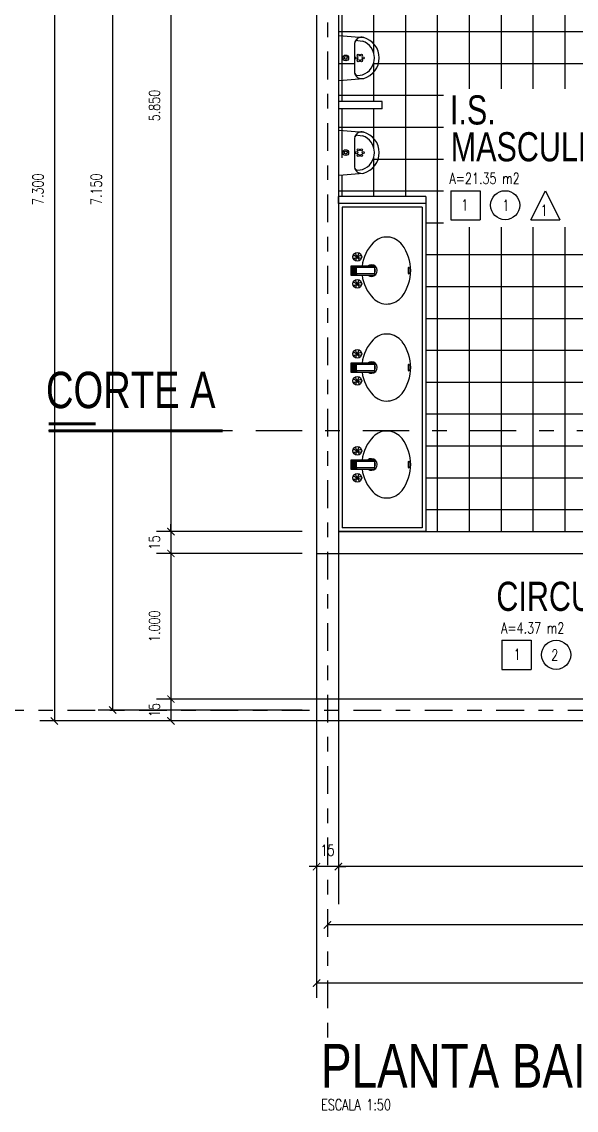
# Model space of a CAD drawing. Extents: x 231.8 to 328.5, y 64.7 to 125.7.
# Drawn here: x 237.99 to 241.8, y 112.47 to 119.94 of the extents above; entities that cross this region are included whole.
import ezdxf

# ---------------------------------------------------------------- set-up
doc = ezdxf.new("R2010")
doc.units = 0
doc.header["$LTSCALE"] = 0.1
doc.header["$MEASUREMENT"] = 0
doc.header["$PDMODE"] = 3
for name, pattern in [('CENTERX2', [4, 2.5, -0.5, 0.5, -0.5]), ('DASHDOT2', [12.7, 6.35, -3.175, 0, -3.175]), ('DASHED2', [0.375, 0.25, -0.125])]:
    doc.linetypes.add(name, pattern=pattern)
doc.layers.get('0').update_dxf_attribs({"linetype": 'CONTINUOUS'})
doc.layers.get('DEFPOINTS').update_dxf_attribs({"linetype": 'CONTINUOUS'})
for name, color, linetype in [('ALVENARIA', 5, 'CONTINUOUS'), ('CORTES', 3, 'CENTERX2'), ('COTAS', 1, 'CONTINUOUS'), ('DIVISÓRIA', 3, 'CONTINUOUS'), ('EIXO', 1, 'DASHDOT2'), ('LINHA_DE_CORTE', 3, 'DASHDOT2'), ('NOMEN', 250, 'CONTINUOUS'), ('PISO1', 40, 'CONTINUOUS'), ('PROJEÇÃO', 7, 'DASHED2'), ('SANITÁRIOS', 74, 'CONTINUOUS'), ('TEXTO_AMBIENTE', 250, 'CONTINUOUS'), ('TEXTO_PISO_ÁREA', 1, 'CONTINUOUS')]:
    doc.layers.add(name, color=color, linetype=linetype)
doc.styles.add('STYLE1', font='romans.shx', dxfattribs={"width": 0.75, "height": 0.075})
doc.styles.add('STYLE3', font='arial.ttf', dxfattribs={"width": 0.75, "height": 0.2})
doc.dimstyles.get("Standard").update_dxf_attribs({"dimtxt": 0.18, "dimasz": 0.18, "dimexe": 0.18, "dimexo": 0.0625, "dimgap": 0.09, "dimtad": 0, "dimtih": 1, "dimtoh": 1, "dimdec": 4, "dimzin": 0, "dimdsep": 46, "dimtxsty": 'Standard', "dimcen": 0.09, "dimadec": 0, "dimazin": 0, "dimtfac": 1, "dimtdec": 4, "dimtofl": 0, "dimtmove": 0, "dimatfit": 3, "dimfxl": 1, "dimtolj": 1, "dimtzin": 0, "dimarcsym": 0})

# ---------------------------------------------------------------- blocks, each defined once
blk = doc.blocks.new('_ARCHTICK')
at = {"color": 0, "linetype": 'ByBlock', "const_width": 0.15}
blk.add_lwpolyline([(-0.5, -0.5), (0.5, 0.5)], dxfattribs=at)
blk = doc.blocks.new('*D43')
at = {"color": 1, "linetype": 'ByBlock'}
for p, q in [((239.9127, 122.3674), (238.5127, 122.3674)), ((238.6127, 122.3674), (238.6127, 115.2174)), ((239.9127, 115.2174), (238.5127, 115.2174))]:
    blk.add_line(p, q, dxfattribs=at)
at = {"layer": 'DEFPOINTS', "color": 0, "linetype": 'ByBlock'}
for p in [(240.0127, 122.3674), (238.6127, 115.2174), (240.0127, 115.2174)]:
    blk.add_point(p, dxfattribs=at)
at = {"color": 1, "linetype": 'ByBlock', "xscale": 0.05, "yscale": 0.05, "zscale": 0.05}
for p, rotation in [((238.6127, 122.3674), 90), ((238.6127, 115.2174), 270)]:
    blk.add_blockref('_ARCHTICK', p, dxfattribs=dict(at, rotation=rotation))
at = {"color": 60, "linetype": 'ByBlock', "insert": (238.5002, 118.7924), "char_height": 0.075, "attachment_point": 5, "rotation": 90, "style": 'STYLE1'}
blk.add_mtext('\\A1;7.150', dxfattribs=at)
blk = doc.blocks.new('*D39')
at = {"color": 1, "linetype": 'ByBlock'}
blk.add_line((243.8877, 113.7424), (240.0877, 113.7424), dxfattribs=at)
at = {"layer": 'DEFPOINTS', "color": 0, "linetype": 'ByBlock'}
for p in [(240.0877, 113.7424), (240.0877, 113.7424), (243.8877, 113.7424)]:
    blk.add_point(p, dxfattribs=at)
at = {"color": 1, "linetype": 'ByBlock', "xscale": 0.05, "yscale": 0.05, "zscale": 0.05, "rotation": 180}
blk.add_blockref('_ARCHTICK', (240.0877, 113.7424), dxfattribs=at)
at = {"color": 1, "linetype": 'ByBlock', "xscale": 0.05, "yscale": 0.05, "zscale": 0.05}
blk.add_blockref('_ARCHTICK', (243.8877, 113.7424), dxfattribs=at)
at = {"color": 60, "linetype": 'ByBlock', "insert": (241.9877, 113.8549), "char_height": 0.075, "attachment_point": 5, "style": 'STYLE1'}
blk.add_mtext('\\A1;3.800', dxfattribs=at)
blk = doc.blocks.new('*D37')
at = {"color": 1, "linetype": 'ByBlock'}
for p, q in [((239.8127, 122.4424), (238.1127, 122.4424)), ((238.2127, 122.4424), (238.2127, 115.1424)), ((239.8127, 115.1424), (238.1127, 115.1424))]:
    blk.add_line(p, q, dxfattribs=at)
at = {"layer": 'DEFPOINTS', "color": 0, "linetype": 'ByBlock'}
for p in [(239.9127, 122.4424), (238.2127, 115.1424), (239.9127, 115.1424)]:
    blk.add_point(p, dxfattribs=at)
at = {"color": 1, "linetype": 'ByBlock', "xscale": 0.05, "yscale": 0.05, "zscale": 0.05}
for p, rotation in [((238.2127, 122.4424), 90), ((238.2127, 115.1424), 270)]:
    blk.add_blockref('_ARCHTICK', p, dxfattribs=dict(at, rotation=rotation))
at = {"color": 60, "linetype": 'ByBlock', "insert": (238.1002, 118.7924), "char_height": 0.075, "attachment_point": 5, "rotation": 90, "style": 'STYLE1'}
blk.add_mtext('\\A1;7.300', dxfattribs=at)
blk = doc.blocks.new('*D35')
at = {"color": 1, "linetype": 'ByBlock'}
for p, q in [((243.7627, 115.2924), (238.9127, 115.2924)), ((239.0127, 115.2924), (239.0127, 115.1424)), ((243.7127, 115.1424), (238.9127, 115.1424))]:
    blk.add_line(p, q, dxfattribs=at)
at = {"layer": 'DEFPOINTS', "color": 0, "linetype": 'ByBlock'}
for p in [(243.8627, 115.2924), (239.0127, 115.1424), (243.8127, 115.1424)]:
    blk.add_point(p, dxfattribs=at)
at = {"color": 1, "linetype": 'ByBlock', "xscale": 0.05, "yscale": 0.05, "zscale": 0.05}
for p, rotation in [((239.0127, 115.2924), 90), ((239.0127, 115.1424), 270)]:
    blk.add_blockref('_ARCHTICK', p, dxfattribs=dict(at, rotation=rotation))
at = {"color": 60, "linetype": 'ByBlock', "insert": (238.9002, 115.2174), "char_height": 0.075, "attachment_point": 5, "rotation": 90, "style": 'STYLE1'}
blk.add_mtext('\\A1;15', dxfattribs=at)
blk = doc.blocks.new('*D34')
at = {"color": 1, "linetype": 'ByBlock'}
for p, q in [((239.8127, 116.2924), (238.9127, 116.2924)), ((239.0127, 116.2924), (239.0127, 115.2924)), ((243.8627, 115.2924), (238.9127, 115.2924))]:
    blk.add_line(p, q, dxfattribs=at)
at = {"layer": 'DEFPOINTS', "color": 0, "linetype": 'ByBlock'}
for p in [(239.9127, 116.2924), (239.0127, 115.2924), (243.9627, 115.2924)]:
    blk.add_point(p, dxfattribs=at)
at = {"color": 1, "linetype": 'ByBlock', "xscale": 0.05, "yscale": 0.05, "zscale": 0.05}
for p, rotation in [((239.0127, 116.2924), 90), ((239.0127, 115.2924), 270)]:
    blk.add_blockref('_ARCHTICK', p, dxfattribs=dict(at, rotation=rotation))
at = {"color": 60, "linetype": 'ByBlock', "insert": (238.9002, 115.7924), "char_height": 0.075, "attachment_point": 5, "rotation": 90, "style": 'STYLE1'}
blk.add_mtext('\\A1;1.000', dxfattribs=at)
blk = doc.blocks.new('*D33')
at = {"color": 1, "linetype": 'ByBlock'}
for p, q in [((239.9127, 116.4424), (238.9127, 116.4424)), ((239.0127, 116.4424), (239.0127, 116.4924)), ((239.0127, 116.4424), (239.0127, 116.2924)), ((239.9127, 116.2924), (238.9127, 116.2924)), ((239.0127, 116.2924), (239.0127, 116.2424))]:
    blk.add_line(p, q, dxfattribs=at)
at = {"layer": 'DEFPOINTS', "color": 0, "linetype": 'ByBlock'}
for p in [(240.0127, 116.4424), (239.0127, 116.2924), (240.0127, 116.2924)]:
    blk.add_point(p, dxfattribs=at)
at = {"color": 1, "linetype": 'ByBlock', "xscale": 0.05, "yscale": 0.05, "zscale": 0.05}
for p, rotation in [((239.0127, 116.4424), 270), ((239.0127, 116.2924), 90)]:
    blk.add_blockref('_ARCHTICK', p, dxfattribs=dict(at, rotation=rotation))
at = {"color": 60, "linetype": 'ByBlock', "insert": (238.9002, 116.3674), "char_height": 0.075, "attachment_point": 5, "rotation": 90, "style": 'STYLE1'}
blk.add_mtext('\\A1;15', dxfattribs=at)
blk = doc.blocks.new('*D32')
at = {"color": 1, "linetype": 'ByBlock'}
for p, q in [((239.9127, 122.2924), (238.9127, 122.2924)), ((239.0127, 122.2924), (239.0127, 116.4424)), ((239.9127, 116.4424), (238.9127, 116.4424))]:
    blk.add_line(p, q, dxfattribs=at)
at = {"layer": 'DEFPOINTS', "color": 0, "linetype": 'ByBlock'}
for p in [(240.0127, 122.2924), (239.0127, 116.4424), (240.0127, 116.4424)]:
    blk.add_point(p, dxfattribs=at)
at = {"color": 1, "linetype": 'ByBlock', "xscale": 0.05, "yscale": 0.05, "zscale": 0.05}
for p, rotation in [((239.0127, 122.2924), 90), ((239.0127, 116.4424), 270)]:
    blk.add_blockref('_ARCHTICK', p, dxfattribs=dict(at, rotation=rotation))
at = {"color": 60, "linetype": 'ByBlock', "insert": (238.9002, 119.3674), "char_height": 0.075, "attachment_point": 5, "rotation": 90, "style": 'STYLE1'}
blk.add_mtext('\\A1;5.850', dxfattribs=at)
blk = doc.blocks.new('*D21')
at = {"color": 1, "linetype": 'ByBlock'}
for p, q in [((240.0127, 116.1924), (240.0127, 114.0424)), ((240.1627, 116.1924), (240.1627, 114.0424)), ((240.0127, 114.1424), (239.9627, 114.1424)), ((240.1627, 114.1424), (240.0127, 114.1424)), ((240.1627, 114.1424), (240.2127, 114.1424))]:
    blk.add_line(p, q, dxfattribs=at)
at = {"layer": 'DEFPOINTS', "color": 0, "linetype": 'ByBlock'}
for p in [(240.0127, 116.2924), (240.1627, 116.2924), (240.0127, 114.1424)]:
    blk.add_point(p, dxfattribs=at)
at = {"color": 1, "linetype": 'ByBlock', "xscale": 0.05, "yscale": 0.05, "zscale": 0.05}
blk.add_blockref('_ARCHTICK', (240.0127, 114.1424), dxfattribs=at)
at = {"color": 1, "linetype": 'ByBlock', "xscale": 0.05, "yscale": 0.05, "zscale": 0.05, "rotation": 180}
blk.add_blockref('_ARCHTICK', (240.1627, 114.1424), dxfattribs=at)
at = {"color": 60, "linetype": 'ByBlock', "insert": (240.0877, 114.2549), "char_height": 0.075, "attachment_point": 5, "style": 'STYLE1'}
blk.add_mtext('\\A1;15', dxfattribs=at)
blk = doc.blocks.new('*D22')
at = {"color": 1, "linetype": 'ByBlock'}
for p, q in [((240.1627, 114.9424), (240.1627, 114.0424)), ((243.8127, 114.9424), (243.8127, 114.0424)), ((243.8127, 114.1424), (240.1627, 114.1424))]:
    blk.add_line(p, q, dxfattribs=at)
at = {"layer": 'DEFPOINTS', "color": 0, "linetype": 'ByBlock'}
for p in [(240.1627, 115.0424), (243.8127, 115.0424), (240.1627, 114.1424)]:
    blk.add_point(p, dxfattribs=at)
at = {"color": 1, "linetype": 'ByBlock', "xscale": 0.05, "yscale": 0.05, "zscale": 0.05, "rotation": 180}
blk.add_blockref('_ARCHTICK', (240.1627, 114.1424), dxfattribs=at)
at = {"color": 1, "linetype": 'ByBlock', "xscale": 0.05, "yscale": 0.05, "zscale": 0.05}
blk.add_blockref('_ARCHTICK', (243.8127, 114.1424), dxfattribs=at)
at = {"color": 60, "linetype": 'ByBlock', "insert": (241.9877, 114.2549), "char_height": 0.075, "attachment_point": 5, "style": 'STYLE1'}
blk.add_mtext('\\A1;3.650', dxfattribs=at)
blk = doc.blocks.new('*D47')
at = {"color": 1, "linetype": 'ByBlock'}
for p, q in [((240.0127, 114.9424), (240.0127, 113.2424)), ((257.2227, 114.9424), (257.2227, 113.2424)), ((257.2227, 113.3424), (240.0127, 113.3424))]:
    blk.add_line(p, q, dxfattribs=at)
at = {"layer": 'DEFPOINTS', "color": 0, "linetype": 'ByBlock'}
for p in [(240.0127, 115.0424), (257.2227, 115.0424), (240.0127, 113.3424)]:
    blk.add_point(p, dxfattribs=at)
at = {"color": 1, "linetype": 'ByBlock', "xscale": 0.05, "yscale": 0.05, "zscale": 0.05, "rotation": 180}
blk.add_blockref('_ARCHTICK', (240.0127, 113.3424), dxfattribs=at)
at = {"color": 1, "linetype": 'ByBlock', "xscale": 0.05, "yscale": 0.05, "zscale": 0.05}
blk.add_blockref('_ARCHTICK', (257.2227, 113.3424), dxfattribs=at)
at = {"color": 60, "linetype": 'ByBlock', "insert": (248.6177, 113.4549), "char_height": 0.075, "attachment_point": 5, "style": 'STYLE1'}
blk.add_mtext('\\A1;17.210', dxfattribs=at)

msp = doc.modelspace()

# ---------------------------------------------------------------- hatches: boundary and pattern name
at = {"layer": 'PISO1'}
h = msp.add_hatch(dxfattribs=at)
h.set_pattern_fill('ANSI37', color=256, scale=1.75, angle=45, style=0)
h.paths.add_polyline_path([(242.2627, 121.0049), (242.2627, 121.2924, -0.109273), (241.8958, 121.3735), (241.3271, 121.3735), (241.3054, 121.3687), (241.2861, 121.3735), (240.8783, 121.3735), (240.8783, 122.0641), (241.3983, 122.0641, -0.028323), (241.3927, 122.1624), (241.3927, 122.1924), (242.2627, 122.1924), (242.2627, 122.2924), (240.1627, 122.2924), (240.1627, 121.9174, -0.466654), (240.483, 121.8889, -0.141296), (240.5227, 121.7424, -0.141296), (240.483, 121.5958, -0.466654), (240.1627, 121.5674), (240.1627, 120.694), (240.4627, 120.694), (240.4627, 120.644), (240.1627, 120.644), (240.1627, 120.1944, 0.437783), (240.1681, 120.1894), (240.3231, 120.2018, -0.322277), (240.2742, 120.2369, -0.096836), (240.2727, 120.2444), (240.2727, 120.4436, -0.454489), (240.2954, 120.4634), (240.3277, 120.459, -0.717391), (240.3277, 120.229), (240.2954, 120.2246, -0.342577), (240.2742, 120.2369, 0.322277), (240.3231, 120.2018), (240.3311, 120.2025, -0.039189), (240.3231, 120.2018), (240.1681, 120.1894, -0.437783), (240.1627, 120.1944), (240.1627, 120.044), (240.4627, 120.044), (240.4627, 119.994), (240.1627, 119.994), (240.1627, 119.5444, 0.437783), (240.1681, 119.5394), (240.3231, 119.5518, -0.322277), (240.2742, 119.5869, -0.096836), (240.2727, 119.5944), (240.2727, 119.7936, -0.454489), (240.2954, 119.8134), (240.3277, 119.809, -0.717391), (240.3277, 119.579), (240.2954, 119.5746, -0.342577), (240.2742, 119.5869, 0.322277), (240.3231, 119.5518), (240.3311, 119.5525, -0.039189), (240.3231, 119.5518), (240.1681, 119.5394, -0.437783), (240.1627, 119.5444), (240.1627, 119.394), (240.4627, 119.394), (240.4627, 119.344), (240.1627, 119.344), (240.1627, 119.0075), (240.2727, 119.0075), (240.2727, 119.1436, -0.454489), (240.2954, 119.1634), (240.3277, 119.159, -0.407978), (240.4046, 119.0075), (240.884, 119.0075), (240.884, 119.4831), (242.1936, 119.4831), (242.1936, 118.532), (240.884, 118.532), (240.884, 119.0075), (240.4046, 119.0075, -0.239358), (240.3277, 118.929), (240.2954, 118.9246, -0.342577), (240.2742, 118.9369, 0.322277), (240.3231, 118.9018), (240.3311, 118.9025, -0.039189), (240.3231, 118.9018), (240.1681, 118.8894, -0.437783), (240.1627, 118.8944), (240.1627, 118.744), (240.7627, 118.744), (240.7627, 118.694), (240.7627, 117.1337), (243.0828, 117.1337, -0.032082), (243.1755, 117.2036), (243.1755, 117.5424), (241.8373, 117.5424), (241.8373, 117.5924), (242.2627, 117.5924), (242.2627, 118.0299), (242.2627, 118.6299), (242.2627, 119.2174), (242.2627, 119.8174), (242.2627, 120.4049)])
h = msp.add_hatch(dxfattribs=at)
h.set_pattern_fill('ANSI37', color=256, scale=1.75, angle=45, style=0)
h.paths.add_polyline_path([(243.8127, 117.5174), (243.8877, 117.5174), (243.8877, 117.5424), (243.7877, 117.5424), (243.1755, 117.5424), (243.1755, 117.2036, -0.137841), (243.6427, 117.3524), (243.6777, 117.3524), (243.6777, 117.3024), (243.7077, 117.3024), (243.7077, 117.3092, -1), (243.7178, 117.3092), (243.7178, 117.2193, -1), (243.7077, 117.2193), (243.7077, 117.2957), (243.6777, 117.2957), (243.6777, 117.1337), (243.8127, 117.1337)])
h.paths.add_polyline_path([(243.8127, 117.1337), (243.6777, 117.1337), (243.6777, 116.4524), (243.6827, 116.4524, -0.999999), (243.6927, 116.4524, -0.414214), (243.6877, 116.4474), (243.6877, 116.4424), (243.6977, 116.4424), (243.6977, 116.4474, -0.414214), (243.7027, 116.4524), (243.7527, 116.4524, -0.414214), (243.7577, 116.4474), (243.7577, 116.4424), (243.8127, 116.4424)])
h.paths.add_polyline_path([(243.0828, 117.1337), (240.7627, 117.1337), (240.7627, 116.4424), (242.7077, 116.4424), (242.7077, 116.4474, -0.414214), (242.7127, 116.4524), (242.7627, 116.4524, -0.414214), (242.7677, 116.4474), (242.7677, 116.4468, -0.218429)])

# ---------------------------------------------------------------- linework, layer by layer
at = {"layer": 'ALVENARIA'}
for p, q in [((240.0127, 122.4424), (240.0127, 116.2924)), ((240.1627, 122.4424), (240.1627, 116.4424)), ((240.1627, 116.4424), (242.7427, 116.4424)), ((240.0127, 116.2924), (242.7427, 116.2924))]:
    msp.add_line(p, q, dxfattribs=at)
at = {"layer": 'CORTES', "color": 250, "const_width": 0.02}
for points in [[(238.1731, 117.1829), (238.4958, 117.1829)], [(238.1731, 117.1337), (239.369, 117.1337)]]:
    msp.add_lwpolyline(points, dxfattribs=at)
at = {"layer": 'COTAS'}
msp.add_line((240.1627, 116.4424), (240.1627, 113.8846), dxfattribs=at)
at = {"layer": 'DIVISÓRIA'}
for p, q in [((240.1627, 119.394), (240.1627, 119.344)), ((240.4627, 119.394), (240.1627, 119.394)), ((240.4627, 119.344), (240.1627, 119.344)), ((240.4627, 119.344), (240.4627, 119.394)), ((240.1627, 118.694), (240.1627, 118.744)), ((240.1627, 118.694), (240.1627, 118.744)), ((240.7627, 118.744), (240.1627, 118.744)), ((240.7627, 118.744), (240.7627, 118.694)), ((240.7627, 118.694), (240.1627, 118.694))]:
    msp.add_line(p, q, dxfattribs=at)
at = {"layer": 'EIXO', "ltscale": 0.3}
for p, q in [((240.0877, 124.6424), (240.0877, 112.9424)), ((237.8127, 115.2174), (259.4227, 115.2174))]:
    msp.add_line(p, q, dxfattribs=at)
at = {"layer": 'LINHA_DE_CORTE', "ltscale": 0.5}
msp.add_line((259.0227, 117.1337), (238.1731, 117.1337), dxfattribs=at)
at = {"layer": 'NOMEN', "ltscale": 0.02}
for p, q in [((240.9351, 118.7829), (240.9351, 118.5829)), ((240.9351, 118.7829), (241.1351, 118.7829)), ((241.1351, 118.7829), (241.1351, 118.5829)), ((241.4834, 118.5829), (241.5834, 118.7829)), ((241.5834, 118.7829), (241.6834, 118.5829)), ((240.9351, 118.5829), (241.1351, 118.5829)), ((241.4834, 118.5829), (241.6834, 118.5829)), ((241.2848, 115.6967), (241.2848, 115.4967)), ((241.2848, 115.6967), (241.4848, 115.6967)), ((241.4848, 115.6967), (241.4848, 115.4967)), ((241.2848, 115.4967), (241.4848, 115.4967))]:
    msp.add_line(p, q, dxfattribs=at)
for centre in [(241.3075, 118.6829), (241.6573, 115.5967)]:
    msp.add_circle(centre, 0.1, dxfattribs=at)
at = {"layer": 'PROJEÇÃO'}
for p in [(240.0127, 116.2924), (243.8127, 115.1424)]:
    msp.add_line(p, (240.0127, 115.1424), dxfattribs=at)
at = {"layer": 'SANITÁRIOS'}
for p, q in [((240.1627, 119.8436), (240.1627, 119.5444)), ((240.1681, 119.8486), (240.3318, 119.8355)), ((240.2727, 119.7936), (240.2727, 119.5944)), ((240.2954, 119.8134), (240.3277, 119.809)), ((240.2954, 119.5746), (240.3277, 119.579)), ((240.1681, 119.5394), (240.3318, 119.5525)), ((240.1627, 119.1936), (240.1627, 118.8944)), ((240.1681, 119.1986), (240.3318, 119.1855)), ((240.2727, 119.1436), (240.2727, 118.9444)), ((240.2954, 119.1634), (240.3277, 119.159)), ((240.1681, 118.8894), (240.3318, 118.9025)), ((240.2954, 118.9246), (240.3277, 118.929)), ((240.7627, 118.694), (240.1627, 118.694)), ((240.1877, 118.669), (240.1877, 116.4674)), ((240.7377, 118.669), (240.1877, 118.669)), ((240.7377, 118.669), (240.7377, 116.4674)), ((240.7627, 118.694), (240.7627, 116.4424)), ((240.4131, 118.2649), (240.2483, 118.2649)), ((240.2483, 118.2649), (240.2483, 118.2032)), ((240.2494, 118.2649), (240.2494, 118.2032)), ((240.2504, 118.2649), (240.2504, 118.2032)), ((240.2528, 118.2649), (240.2528, 118.2032)), ((240.2558, 118.2649), (240.2558, 118.2032)), ((240.2588, 118.2649), (240.2588, 118.2032)), ((240.2631, 118.2649), (240.2631, 118.2032)), ((240.2671, 118.2649), (240.2671, 118.2032)), ((240.2725, 118.2649), (240.2725, 118.2032)), ((240.2788, 118.2649), (240.2788, 118.2032)), ((240.2849, 118.2132), (240.4131, 118.2132)), ((240.2872, 118.2649), (240.2872, 118.2549)), ((240.2872, 118.2132), (240.2872, 118.2032)), ((240.4131, 118.2049), (240.4131, 118.2649)), ((240.2483, 118.2032), (240.4131, 118.2032)), ((240.4131, 118.2032), (240.4131, 118.2049)), ((240.2483, 117.5991), (240.2483, 117.5373)), ((240.4131, 117.5991), (240.2483, 117.5991)), ((240.2494, 117.5991), (240.2494, 117.5373)), ((240.2504, 117.5991), (240.2504, 117.5373)), ((240.2528, 117.5991), (240.2528, 117.5373)), ((240.2558, 117.5991), (240.2558, 117.5373)), ((240.2588, 117.5991), (240.2588, 117.5373)), ((240.2631, 117.5991), (240.2631, 117.5373)), ((240.2671, 117.5991), (240.2671, 117.5373)), ((240.2725, 117.5991), (240.2725, 117.5373)), ((240.2788, 117.5991), (240.2788, 117.5373)), ((240.2849, 117.5473), (240.4131, 117.5473)), ((240.2872, 117.5991), (240.2872, 117.5891)), ((240.2872, 117.5473), (240.2872, 117.5373)), ((240.4131, 117.5391), (240.4131, 117.5991)), ((240.4131, 117.5373), (240.4131, 117.5391)), ((240.2483, 117.5373), (240.4131, 117.5373)), ((240.2483, 116.9332), (240.2483, 116.8715)), ((240.4131, 116.9332), (240.2483, 116.9332)), ((240.2483, 116.8715), (240.4131, 116.8715)), ((240.2494, 116.9332), (240.2494, 116.8715)), ((240.2504, 116.9332), (240.2504, 116.8715)), ((240.2528, 116.9332), (240.2528, 116.8715)), ((240.2558, 116.9332), (240.2558, 116.8715)), ((240.2588, 116.9332), (240.2588, 116.8715)), ((240.2631, 116.9332), (240.2631, 116.8715)), ((240.2671, 116.9332), (240.2671, 116.8715)), ((240.2725, 116.9332), (240.2725, 116.8715)), ((240.2788, 116.9332), (240.2788, 116.8715)), ((240.2849, 116.8815), (240.4131, 116.8815)), ((240.2872, 116.9332), (240.2872, 116.9232)), ((240.2872, 116.8815), (240.2872, 116.8715)), ((240.4131, 116.8732), (240.4131, 116.9332)), ((240.4131, 116.8715), (240.4131, 116.8732)), ((240.7627, 116.4424), (240.1627, 116.4424)), ((240.7377, 116.4674), (240.1877, 116.4674))]:
    msp.add_line(p, q, dxfattribs=at)
for points in [[(240.4131, 118.2549), (240.2849, 118.2549), (240.2849, 118.2132)], [(240.4131, 117.5891), (240.2849, 117.5891), (240.2849, 117.5473)], [(240.4131, 116.9232), (240.2849, 116.9232), (240.2849, 116.8815)]]:
    msp.add_lwpolyline(points, dxfattribs=at)
for centre, radius in [((240.2127, 119.694), 0.02), ((240.2993, 119.7132), 0.0075), ((240.3215, 119.7132), 0.0075), ((240.2127, 119.694), 0.01), ((240.2882, 119.694), 0.0075), ((240.2993, 119.6748), 0.0075), ((240.3215, 119.6748), 0.0075), ((240.3326, 119.694), 0.0075), ((240.2127, 119.044), 0.02), ((240.2127, 119.044), 0.01), ((240.2882, 119.044), 0.0075), ((240.2993, 119.0632), 0.0075), ((240.3215, 119.0632), 0.0075), ((240.3326, 119.044), 0.0075), ((240.2993, 119.0248), 0.0075), ((240.3215, 119.0248), 0.0075), ((240.2923, 118.3283), 0.03), ((240.2923, 118.3283), 0.00702), ((240.2923, 118.3283), 0.00702), ((240.2923, 118.3283), 0.00702), ((240.2923, 118.3283), 0.00492), ((240.2923, 118.1432), 0.03), ((240.2923, 118.1432), 0.00702), ((240.2923, 118.1432), 0.00702), ((240.2923, 118.1432), 0.00702), ((240.2923, 118.1432), 0.00492), ((240.2923, 117.6624), 0.03), ((240.2923, 117.6624), 0.00702), ((240.2923, 117.6624), 0.00702), ((240.2923, 117.6624), 0.00702), ((240.2923, 117.6624), 0.00492), ((240.2923, 117.4773), 0.03), ((240.2923, 117.4773), 0.00702), ((240.2923, 117.4773), 0.00702), ((240.2923, 117.4773), 0.00702), ((240.2923, 117.4773), 0.00492), ((240.2923, 116.9966), 0.03), ((240.2923, 116.9966), 0.00702), ((240.2923, 116.9966), 0.00702), ((240.2923, 116.9966), 0.00702), ((240.2923, 116.9966), 0.00492), ((240.2923, 116.8115), 0.03), ((240.2923, 116.8115), 0.00702), ((240.2923, 116.8115), 0.00702), ((240.2923, 116.8115), 0.00702), ((240.2923, 116.8115), 0.00492)]:
    msp.add_circle(centre, radius, dxfattribs=at)
for centre, radius, start, end in [((240.1677, 119.8436), 0.005, 85.428, 180), ((240.2927, 119.7936), 0.02, 82.23483, 180), ((240.323, 119.7846), 0.0515, 75.14962, 161.36825), ((240.2888, 119.694), 0.1214, 288.68934, 71.31066), ((240.2968, 119.694), 0.1459, 285.65293, 74.34707), ((240.2927, 119.5944), 0.02, 180, 277.76517), ((240.323, 119.6033), 0.0515, 198.63175, 284.85038), ((240.1677, 119.5444), 0.005, 180, 274.572), ((240.1677, 119.1936), 0.005, 85.428, 180), ((240.323, 119.1346), 0.0515, 75.14962, 161.36825), ((240.2968, 119.044), 0.1459, 285.65293, 74.34707), ((240.2927, 119.1436), 0.02, 82.23483, 180), ((240.2888, 119.044), 0.1214, 288.68934, 71.31066), ((240.1677, 118.8944), 0.005, 180, 274.572), ((240.2927, 118.9444), 0.02, 180, 277.76517), ((240.323, 118.9533), 0.0515, 198.63175, 284.85038), ((240.495, 118.3339), 0.1307, 36.75095, 135.55671), ((240.5962, 118.2346), 0.2725, 135.55671, 173.62798), ((240.3621, 118.2346), 0.2966, 323.24905, 36.75095), ((240.2645, 118.2987), 0.0382, 56.383, 91.38271), ((240.2651, 118.3529), 0.0348, 268.4583, 307.06251), ((240.303, 118.3523), 0.0224, 170.5247, 232.21739), ((240.304, 118.3042), 0.0224, 128.91064, 190.4864), ((240.2849, 118.3033), 0.0205, 354.41974, 62.91009), ((240.2692, 118.3557), 0.0335, 321.04225, 1.1888), ((240.3291, 118.2507), 0.0866, 95.37324, 110.74262), ((240.3223, 118.3766), 0.057, 245.26409, 268.71332), ((240.3887, 118.2346), 0.04, 231.92574, 130.88057), ((240.3887, 118.2346), 0.0275, 332.3883, 27.6117), ((240.6455, 118.2546), 0.0025, 4.2454, 184.24539), ((240.376, 118.2346), 0.2677, 355.7546, 4.2454), ((240.6455, 118.2146), 0.0025, 175.75459, 355.7546), ((240.376, 118.2346), 0.2727, 355.7546, 4.2454), ((240.2645, 118.1136), 0.0382, 56.383, 91.38271), ((240.2651, 118.1678), 0.0348, 268.4583, 307.06251), ((240.303, 118.1672), 0.0224, 170.5247, 232.21739), ((240.304, 118.1191), 0.0224, 128.91064, 190.4864), ((240.2849, 118.1182), 0.0205, 354.41974, 62.91009), ((240.2692, 118.1706), 0.0335, 321.04225, 1.1888), ((240.3291, 118.0656), 0.0866, 95.37324, 110.74262), ((240.3223, 118.1915), 0.057, 245.26409, 268.71332), ((240.5962, 118.2346), 0.2725, 186.63558, 224.44329), ((240.495, 118.1354), 0.1307, 224.44329, 323.24905), ((240.495, 117.6681), 0.1307, 36.75095, 135.55671), ((240.303, 117.6865), 0.0224, 170.5247, 232.21739), ((240.2692, 117.6899), 0.0335, 321.04225, 1.1888), ((240.5962, 117.5688), 0.2725, 135.55671, 173.62798), ((240.3621, 117.5688), 0.2966, 323.24905, 36.75095), ((240.2645, 117.6328), 0.0382, 56.383, 91.38271), ((240.2651, 117.6871), 0.0348, 268.4583, 307.06251), ((240.304, 117.6384), 0.0224, 128.91064, 190.4864), ((240.2849, 117.6374), 0.0205, 354.41974, 62.91009), ((240.3291, 117.5849), 0.0866, 95.37324, 110.74262), ((240.3223, 117.7108), 0.057, 245.26409, 268.71332), ((240.3887, 117.5688), 0.04, 231.92574, 130.88057), ((240.3887, 117.5688), 0.0275, 332.3883, 27.6117), ((240.6455, 117.5888), 0.0025, 4.2454, 184.24539), ((240.376, 117.5688), 0.2677, 355.7546, 4.2454), ((240.6455, 117.5488), 0.0025, 175.75459, 355.7546), ((240.376, 117.5688), 0.2727, 355.7546, 4.2454), ((240.2645, 117.4477), 0.0382, 56.383, 91.38271), ((240.2651, 117.502), 0.0348, 268.4583, 307.06251), ((240.303, 117.5014), 0.0224, 170.5247, 232.21739), ((240.304, 117.4533), 0.0224, 128.91064, 190.4864), ((240.2849, 117.4523), 0.0205, 354.41974, 62.91009), ((240.2692, 117.5048), 0.0335, 321.04225, 1.1888), ((240.3291, 117.3998), 0.0866, 95.37324, 110.74262), ((240.3223, 117.5257), 0.057, 245.26409, 268.71332), ((240.5962, 117.5688), 0.2725, 186.63558, 224.44329), ((240.495, 117.4695), 0.1307, 224.44329, 323.24905), ((240.5962, 116.903), 0.2725, 135.55671, 173.62798), ((240.495, 117.0022), 0.1307, 36.75095, 135.55671), ((240.303, 117.0206), 0.0224, 170.5247, 232.21739), ((240.2692, 117.024), 0.0335, 321.04225, 1.1888), ((240.3621, 116.903), 0.2966, 323.24905, 36.75095), ((240.2645, 116.967), 0.0382, 56.383, 91.38271), ((240.2651, 117.0212), 0.0348, 268.4583, 307.06251), ((240.304, 116.9726), 0.0224, 128.91064, 190.4864), ((240.2849, 116.9716), 0.0205, 354.41974, 62.91009), ((240.3291, 116.9191), 0.0866, 95.37324, 110.74262), ((240.3223, 117.0449), 0.057, 245.26409, 268.71332), ((240.3887, 116.903), 0.04, 231.92574, 130.88057), ((240.5962, 116.903), 0.2725, 186.63558, 224.44329), ((240.3887, 116.903), 0.0275, 332.3883, 27.6117), ((240.6455, 116.923), 0.0025, 4.2454, 184.24539), ((240.376, 116.903), 0.2677, 355.7546, 4.2454), ((240.6455, 116.883), 0.0025, 175.75459, 355.7546), ((240.376, 116.903), 0.2727, 355.7546, 4.2454), ((240.2645, 116.7819), 0.0382, 56.383, 91.38271), ((240.2651, 116.8362), 0.0348, 268.4583, 307.06251), ((240.303, 116.8355), 0.0224, 170.5247, 232.21739), ((240.304, 116.7875), 0.0224, 128.91064, 190.4864), ((240.2849, 116.7865), 0.0205, 354.41974, 62.91009), ((240.2692, 116.839), 0.0335, 321.04225, 1.1888), ((240.3291, 116.734), 0.0866, 95.37324, 110.74262), ((240.3223, 116.8598), 0.057, 245.26409, 268.71332), ((240.495, 116.8037), 0.1307, 224.44329, 323.24905)]:
    msp.add_arc(centre, radius, start, end, dxfattribs=at)

# ---------------------------------------------------------------- texts
at = {"layer": 'LINHA_DE_CORTE', "ltscale": 0.5, "style": 'STYLE3', "width": 0.75}
msp.add_text('CORTE A', height=0.25, dxfattribs=at).set_placement((238.155, 117.2898))
at = {"layer": 'TEXTO_AMBIENTE', "style": 'STYLE3', "width": 0.75}
for s, height, p in [('I.S.', 0.2, (240.9282, 119.2372)), ('MASCULINO', 0.2, (240.9335, 118.9844)), ('CIRCULAÇÃO', 0.2, (241.2468, 115.8982)), ('PLANTA BAIXA (PLATAFORMA DE SERVIÇOS)', 0.3, (240.0436, 112.625))]:
    msp.add_text(s, height=height, dxfattribs=at).set_placement(p)
at = {"layer": 'TEXTO_PISO_ÁREA', "style": 'STYLE1', "width": 0.75}
for s, p in [('A=21.35 m2', (240.9251, 118.8295)), ('1', (241.0059, 118.6478)), ('1', (241.288, 118.6448)), ('1', (241.5501, 118.6106)), ('A=4.37 m2', (241.2795, 115.7433)), ('1', (241.3659, 115.5616)), ('2', (241.6239, 115.5586)), ('ESCALA 1:50', (240.0436, 112.4701))]:
    msp.add_text(s, height=0.075, dxfattribs=at).set_placement(p)

# ---------------------------------------------------------------- dimensions: what is measured, and where the dimension line sits
at = {"layer": 'COTAS'}
for base, p1, p2, angle, picture, middle in [((238.2127, 115.1424), (239.9127, 122.4424), (239.9127, 115.1424), 270, '*D37', (238.1002, 118.7924)), ((238.6127, 115.2174), (240.0127, 122.3674), (240.0127, 115.2174), 270, '*D43', (238.5002, 118.7924)), ((239.0127, 116.4424), (240.0127, 122.2924), (240.0127, 116.4424), 270, '*D32', (238.9002, 119.3674)), ((239.0127, 115.2924), (239.9127, 116.2924), (243.9627, 115.2924), 270, '*D34', (238.9002, 115.7924)), ((240.0127, 113.3424), (257.2227, 115.0424), (240.0127, 115.0424), 180, '*D47', (248.6177, 113.4549)), ((240.1627, 114.1424), (243.8127, 115.0424), (240.1627, 115.0424), 180, '*D22', (241.9877, 114.2549))]:
    dim = msp.add_linear_dim(base=base, p1=p1, p2=p2, angle=angle, dimstyle='Standard', override={"dimtxt": 0.075, "dimasz": 0.05, "dimexe": 0.1, "dimexo": 0.1, "dimgap": 0.075, "dimtad": 1, "dimtih": 0, "dimtoh": 0, "dimdec": 3, "dimtxsty": 'STYLE1', "dimblk1": 'ARCHTICK', "dimblk2": 'ARCHTICK', "dimsah": 1, "dimcen": 0, "dimclrd": 1, "dimclre": 1, "dimclrt": 60, "dimtdec": 3, "dimtofl": 1}, dxfattribs=at)
    dim.commit()
    dim.dimension.update_dxf_attribs({"geometry": picture, "text_midpoint": middle})
for base, p1, p2, angle, picture, middle in [((239.0127, 116.2924), (240.0127, 116.4424), (240.0127, 116.2924), 270, '*D33', (239.0127, 116.3674)), ((240.0127, 114.1424), (240.1627, 116.2924), (240.0127, 116.2924), 180, '*D21', (240.0877, 114.1424)), ((239.0127, 115.1424), (243.8627, 115.2924), (243.8127, 115.1424), 270, '*D35', (239.0127, 115.2174))]:
    dim = msp.add_linear_dim(base=base, p1=p1, p2=p2, angle=angle, text='15', dimstyle='Standard', override={"dimtxt": 0.075, "dimasz": 0.05, "dimexe": 0.1, "dimexo": 0.1, "dimgap": 0.075, "dimtad": 1, "dimtih": 0, "dimtoh": 0, "dimdec": 3, "dimtxsty": 'STYLE1', "dimblk1": 'ARCHTICK', "dimblk2": 'ARCHTICK', "dimsah": 1, "dimcen": 0, "dimclrd": 1, "dimclre": 1, "dimclrt": 60, "dimtdec": 3, "dimtofl": 1}, dxfattribs=at)
    dim.commit()
    dim.dimension.update_dxf_attribs({"geometry": picture, "text_midpoint": middle, "dimtype": 128})
dim = msp.add_linear_dim(base=(240.0877, 113.7424), p1=(243.8877, 113.7424), p2=(240.0877, 113.7424), dimstyle='Standard', override={"dimtxt": 0.075, "dimasz": 0.05, "dimexe": 0.1, "dimexo": 0.1, "dimgap": 0.075, "dimtad": 1, "dimtih": 0, "dimtoh": 0, "dimdec": 3, "dimtxsty": 'STYLE1', "dimblk1": 'ARCHTICK', "dimblk2": 'ARCHTICK', "dimsah": 1, "dimcen": 0, "dimclrd": 1, "dimclre": 1, "dimclrt": 60, "dimtdec": 3, "dimtofl": 1}, dxfattribs=at)
dim.commit()
dim.dimension.update_dxf_attribs({"geometry": '*D39', "text_midpoint": (241.9877, 113.8549)})

doc.saveas('drawing.dxf')
